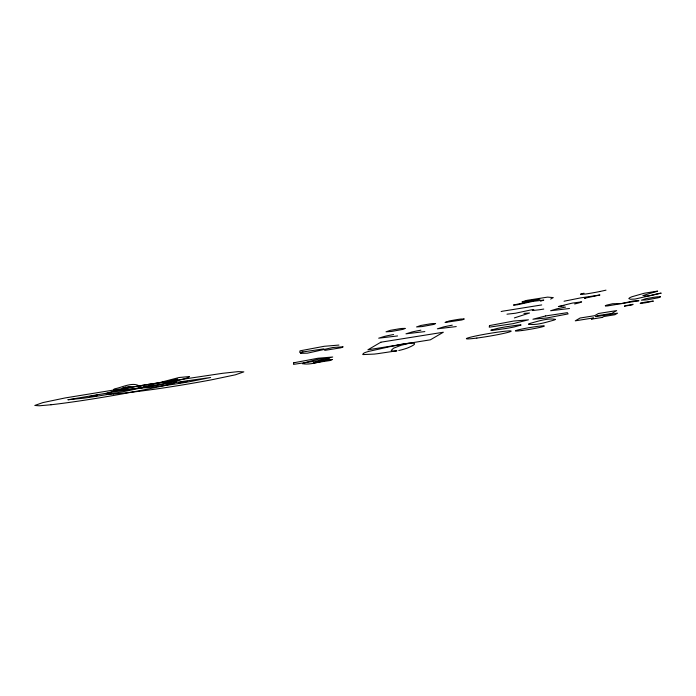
<?xml version="1.0" encoding="UTF-8"?>
<svg xmlns="http://www.w3.org/2000/svg" width="696" height="696" viewBox="0 0 696 696"><rect width="100%" height="100%" fill="white"/><g stroke="black" fill="none" stroke-linecap="round" stroke-linejoin="round"><path stroke-width="1.04" d="M363.669 353.298L364.748 352.689A27.022 1.601 -9.6 0 1 365.522 352.385L367.462 351.767A82.337 4.881 -9.6 0 1 368.706 351.402L390.447 346.53A54.697 3.245 -9.6 0 0 392.396 346.173L393.892 345.903A14.425 0.853 -9.6 0 1 395.441 345.634C401.505 343.728 426.439 340.092 407.665 347.939A63.597 3.776 -9.6 0 1 406.882 348.226L406.577 348.331A92.698 5.498 -9.6 0 1 405.055 348.827L402.262 349.662A20.967 1.244 -9.6 0 1 400.844 350.027L398.782 350.514M363.46 353.42L362.712 354.412A62.422 3.706 -9.6 0 0 363.138 354.569L374.213 354.09A38.828 2.305 -9.6 0 0 377.702 353.672L396.92 350.81L392.962 351.149L391.195 350.462L393.431 348.296A60.134 3.567 -9.6 0 1 394.066 347.991L401.105 345.277L409.161 343.328M602.275 317.437L603.937 316.489L614.89 314.74L617.561 313.174L595.663 316.671L597.264 315.732L611.862 313.4L616.673 310.59L598.421 313.505L594.68 315.688L580.081 318.02L575.27 320.839L593.523 317.924L591.391 319.168L602.336 317.428M550.649 299.097L553.259 297.601L547.587 297.114L527.037 300.333L522.026 301.855L539.992 299.228L513.439 305.074L517.285 304.805L532.892 301.359L543.767 300.098L540.522 301.194M188.642 377.31L189.434 376.545L179.081 377.519L155.843 383.609A183.187 10.866 -9.6 0 1 152.302 384.584L140.27 387.898L125.619 389.699A66.703 3.958 -9.6 0 1 121.13 390.047L114.875 390.186A49.895 2.958 -9.6 0 1 114.875 388.777C122.365 387.394 132.719 381.547 139.522 386.15A183.187 10.866 -9.6 0 0 140.174 386.471L142.454 387.559L160.315 384.305A66.703 3.958 -9.6 0 0 167.153 382.904L179.055 380.216A49.895 2.958 -9.6 0 0 188.625 377.319M581.221 293.921L584.057 293.233M514.379 317.915L529.534 313L523.931 313.426M564.056 301.22L580.708 297.879L599.952 294.982L584.51 298.253L585.606 298.366M605.99 290.162L600.657 291.337M574.635 303.978L577.506 303.273A29.945 1.775 -9.6 0 0 579.316 302.777L581.638 301.873L572.33 303.099L558.366 306.553L564.021 305.866M599.804 291.511L600.378 291.398M397.564 335.942L378.685 338.186L384.801 336.316A19.714 1.166 -9.6 0 1 393.597 334.541M424.856 331.583L405.977 333.828L412.093 331.957A19.714 1.166 -9.6 0 1 420.889 330.182M456.254 326.572L437.366 328.816L443.491 326.946A19.714 1.166 -9.6 0 1 452.278 325.171M569.502 308.502L550.614 310.747L556.739 308.876A19.714 1.166 -9.6 0 1 565.526 307.101M543.759 309.067L541.27 309.459A23.977 1.418 -9.6 0 1 538.713 309.833L532.301 310.546L533.815 309.798L532.945 309.703A10.997 0.652 -9.6 0 0 531.57 309.798L515.423 313.243L506.984 314.192M323.814 348.861L299.732 352.428L299.959 350.845L324.188 346.295L338.935 345.068M132.405 392.118L137.338 391.526A90.663 5.377 -9.6 0 0 143.002 390.804L147.978 390.143A84.677 5.02 -9.6 0 0 154.703 389.212L160.132 388.429A83.337 4.942 -9.6 0 0 179.959 385.349L185.458 384.436A77.561 4.602 -9.6 0 0 211.445 379.833L235.37 374.813L243.835 371.873L238.25 371.612L222.589 373.308L149.344 384.244A47.354 2.81 -9.6 0 0 144.855 384.975L140.374 385.732A39.028 2.314 -9.6 0 0 133.58 386.933L113.796 391.013L105.844 393.666L107.193 394.145A49.729 2.949 -9.6 0 0 109.924 394.145L113.491 393.962M51.06 404.75L39.272 405.785L34.809 405.455L42.839 402.601L65.18 397.938L148.553 384.366A47.363 2.81 -9.6 0 1 152.833 383.731L156.922 383.157A39.046 2.314 -9.6 0 1 162.725 382.4C193.853 378.92 165.03 385.627 156.365 387.298A92.455 5.481 -9.6 0 1 130.022 392.474L123.94 393.605A90.671 5.377 -9.6 0 1 117.163 394.823L111.43 395.824A84.694 5.02 -9.6 0 1 103.948 397.094L98.127 398.06A83.337 4.942 -9.6 0 1 78.309 401.14L73.167 401.879A77.561 4.602 -9.6 0 1 51.008 404.759M581.377 294.321L581.604 294.321A12.197 0.722 -9.6 0 1 581.891 294.33L585.432 294.034A10.571 0.626 -9.6 0 0 587.589 293.729L591.617 293.051A18.609 1.105 -9.6 0 1 592.461 292.894L594.175 292.598A15.512 0.922 -9.6 0 0 599.848 291.511M324.658 350.384L340.796 347.809A29.519 1.749 -9.6 0 0 342.154 347.356L343.154 346.799L332.958 347.495L307.432 353.176L300.437 353.35L301.098 352.689A44.909 2.662 -9.6 0 1 302.917 351.959M541.706 304.935L502.521 311.208A25.082 1.488 -9.6 0 0 501.163 311.556M132.51 392.083A92.455 5.481 -9.6 0 1 113.448 393.971M581.143 294.338A11.014 0.652 -9.6 0 1 580.699 294.286M580.777 294.112A8.265 0.487 -9.6 0 1 581.134 293.93M293.738 362.79L293.512 364.373L317.594 360.806L332.714 357.013L317.968 358.24L293.738 362.79M489.479 325.589L489.253 327.181L513.343 323.614L528.455 319.821L513.709 321.039L489.479 325.589M605.346 305.805L606.025 306.005A9.335 0.557 -9.6 0 0 607.738 305.892L638.971 300.698L633.517 300.924L621.572 303.526L612.558 303.752L606.851 305.083A29.85 1.766 -9.6 0 0 605.694 305.561L605.346 305.805M97.353 395.05L97.231 395.615L89.593 396.598L97.353 395.05M643.113 295.504C648.42 297.236 655.475 293.764 661.2 293.138L635.004 299.062L630.437 299.263L628.819 298.575L629.567 297.836A111.377 6.603 -9.6 0 1 631.942 296.748L644.131 293.268L657.616 291.102L655.823 291.781A22.629 1.34 -9.6 0 1 652.63 292.607L643.113 295.504M332.192 359.562L331.2 360.119A29.519 1.749 -9.6 0 1 329.843 360.572L313.174 363.042L317.559 361.476L326.633 359.919A11.641 0.687 -9.6 0 1 329.112 359.615L332.192 359.562M405.063 328.399L404.072 328.964A29.519 1.749 -9.6 0 1 402.714 329.408L391.526 331.461L386.028 331.809L390.439 330.313L399.504 328.756A11.641 0.687 -9.6 0 1 401.983 328.46L405.063 328.399M435.583 323.536L434.582 324.092A29.519 1.749 -9.6 0 1 433.225 324.536L422.037 326.589L416.547 326.937L420.95 325.45L430.024 323.892A11.641 0.687 -9.6 0 1 432.494 323.588L435.583 323.536M464.067 318.986L463.066 319.542A29.519 1.749 -9.6 0 1 461.709 319.995L445.048 322.465L449.433 320.9L458.499 319.342A11.641 0.687 -9.6 0 1 460.978 319.038L464.067 318.986M660.434 296.783L659.443 297.349A29.519 1.749 -9.6 0 1 658.085 297.792L646.897 299.845L641.399 300.194L645.801 298.697L654.875 297.14A11.641 0.687 -9.6 0 1 657.355 296.844L660.434 296.783M624.503 306.144L631.603 305.005A24.203 1.435 -9.6 0 0 632.612 304.648L633.108 304.309L625.182 305.779A19.114 1.131 -9.6 0 0 624.556 306.101L624.556 306.101M640.268 303.299L644.139 302.96A9.005 0.531 -9.6 0 0 646.106 302.664L653.379 301.09L646.453 301.933A8.752 0.522 -9.6 0 0 644.044 302.386L640.346 303.256M68.043 399.756L83.442 398.208A49.895 2.958 -9.6 0 0 106.027 394.728L122.104 391.848A66.703 3.958 -9.6 0 0 129.587 390.413L143.594 387.368L120.504 390.9A183.187 10.866 -9.6 0 1 113.413 392.039L68.043 399.756M491.08 330.121L491.028 330.217A12.963 0.766 -9.6 0 0 493.421 330.252L506.297 328.442A16.739 0.992 -9.6 0 0 514.231 326.946L521.139 325.032A12.963 0.766 -9.6 0 0 518.746 324.988L505.87 326.807A16.739 0.992 -9.6 0 0 497.936 328.303L491.08 330.121M139.07 388.116L147.352 387.655A66.703 3.958 -9.6 0 0 152.981 387.054L166.509 385.323A49.895 2.958 -9.6 0 0 189.234 381.773L210.636 377.493L169.519 383.322A183.187 10.866 -9.6 0 1 162.655 384.357L139.07 388.116M302.56 363.686C309.998 365.13 319.925 361.824 327.799 359.702A45.936 2.723 -9.6 0 0 329.347 358.91C321.909 357.457 311.982 360.772 304.108 362.894A45.936 2.723 -9.6 0 0 302.56 363.686M528.655 324.136C536.094 325.589 546.029 322.274 553.894 320.151A45.936 2.723 -9.6 0 0 555.443 319.36C548.004 317.907 538.078 321.221 530.204 323.344A45.936 2.723 -9.6 0 0 528.664 324.136M177.393 379.155L176.697 379.825L169.554 380.703L177.393 379.155M380.886 342.197L367.906 349.801L430.354 339.831L443.335 332.236L380.886 342.197M125.463 387.22L122.348 388.272L131.048 386.689L125.463 387.22M182.1 381.887L178.524 382.983L187.537 381.382L182.1 381.887M545.647 315.94L532.936 319.22L546.812 317.976L568.093 313.922L567.37 312.661L545.647 315.94M521.87 330.53A14.72 0.87 -9.6 0 0 544.368 326.059A14.72 0.87 -9.6 0 0 523.392 328.747A14.72 0.87 -9.6 0 0 521.87 330.53M476.864 338.065A22.655 1.34 -9.6 0 0 511.16 331.192A22.655 1.34 -9.6 0 0 478.5 335.428A22.655 1.34 -9.6 0 0 476.864 338.065"/></g></svg>
